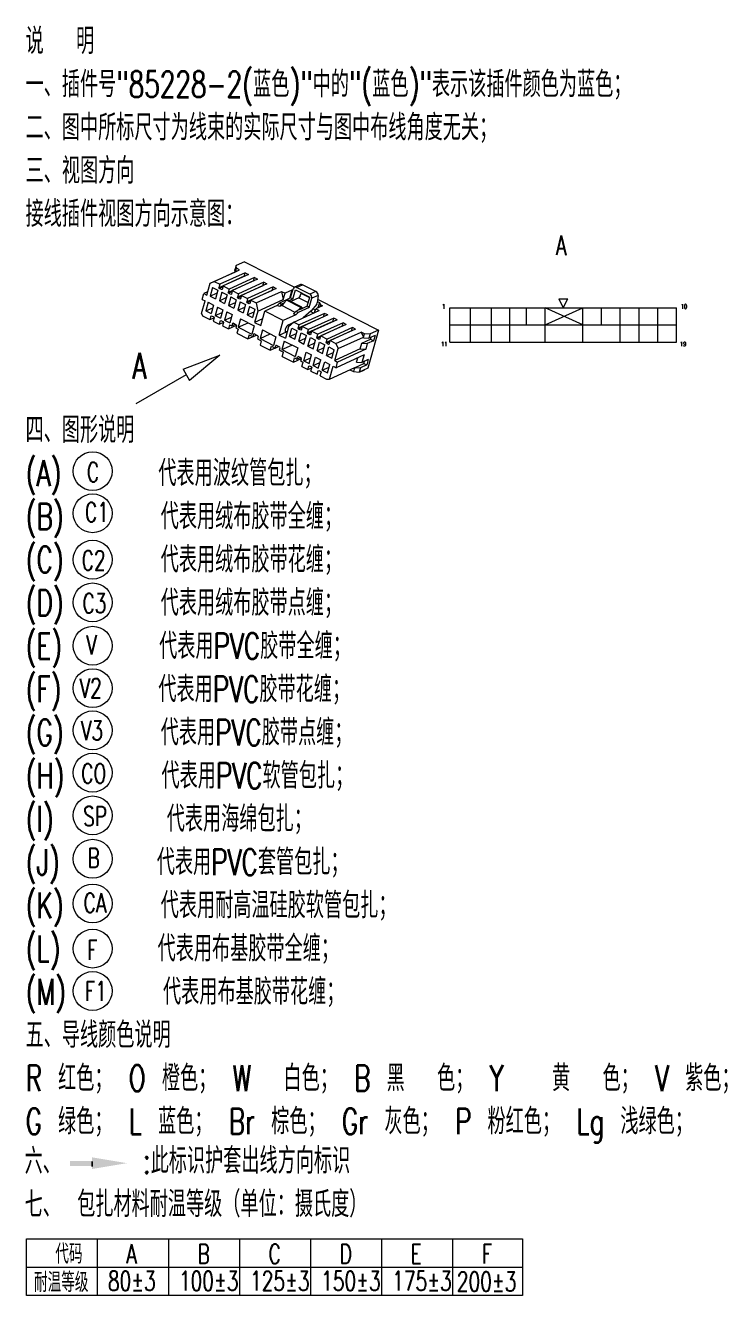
# Model space of a CAD drawing. Header units: millimetres. Extents: x 1089 to 2278, y 102 to 943.
# Drawn here: x 1891 to 1999.4, y 355.5 to 551.5 of the extents above; entities that cross this region are included whole.
import ezdxf

# ---------------------------------------------------------------- set-up
doc = ezdxf.new("R2010")
doc.units = ezdxf.units.MM
doc.layers.add('0Filament', color=7, linetype='Continuous', lineweight=20)
doc.styles.add('HZ', font='TXT', dxfattribs={"width": 0.7, "height": 4, "bigfont": 'HZTXT'})

msp = doc.modelspace()

# ---------------------------------------------------------------- hatches: boundary and pattern name
at = {"layer": '0Filament'}
msp.add_hatch(color=256, dxfattribs=at).paths.add_polyline_path([(1901.323, 376.323), (1897.917, 376.323), (1897.917, 375.547), (1901.323, 375.547)])

# ---------------------------------------------------------------- linework, layer by layer
at = {"layer": '0Filament', "ltscale": 0.214814}
for p, q in [((1919.543, 511.76), (1923.455, 513.536)), ((1920.181, 512.037), (1924.094, 513.812)), ((1926.252, 512.108), (1922.34, 510.332)), ((1927.829, 511.905), (1923.917, 510.129)), ((1928.319, 511.654), (1924.407, 509.879)), ((1926.673, 508.722), (1930.585, 510.497)), ((1932.471, 505.761), (1936.383, 507.537)), ((1938.5, 505.853), (1934.588, 504.077)), ((1938.649, 506.38), (1934.736, 504.604)), ((1939.139, 506.129), (1935.226, 504.354)), ((1940.078, 505.65), (1936.165, 503.874)), ((1938.962, 502.446), (1942.874, 504.222)), ((1937.981, 496.975), (1941.893, 498.75))]:
    msp.add_line(p, q, dxfattribs=at)
at = {"layer": '0Filament', "ltscale": 0.034189}
for p, q in [((1923.572, 514.481), (1923.386, 513.823)), ((1922.549, 505.357), (1922.364, 504.699)), ((1923.856, 504.69), (1923.67, 504.032)), ((1925.57, 503.814), (1925.385, 503.156)), ((1943.215, 503.33), (1943.401, 503.988)), ((1944.231, 503.932), (1944.045, 503.273)), ((1927.448, 502.855), (1927.263, 502.197)), ((1928.814, 501.405), (1929, 502.063)), ((1930.692, 500.445), (1930.878, 501.104)), ((1932.407, 499.57), (1932.593, 500.228)), ((1933.714, 498.903), (1933.899, 499.561)), ((1942.759, 498.71), (1942.574, 498.052))]:
    msp.add_line(p, q, dxfattribs=at)
at = {"layer": '0Filament', "ltscale": 0.014991}
msp.add_line((1923.437, 513.528), (1923.386, 513.823), dxfattribs=at)
at = {"layer": '0Filament', "ltscale": 0.027351}
for p, q in [((1923.455, 513.536), (1923.604, 514.063)), ((1921.059, 511.589), (1920.911, 511.062)), ((1924.823, 512.838), (1924.971, 513.364)), ((1927.681, 511.378), (1927.829, 511.905)), ((1921.549, 511.338), (1921.401, 510.812)), ((1922.978, 510.609), (1922.83, 510.082)), ((1923.917, 510.129), (1923.769, 509.603)), ((1929.11, 510.648), (1929.258, 511.175)), ((1925.346, 509.399), (1925.198, 508.873)), ((1925.836, 509.149), (1925.688, 508.623)), ((1919.674, 506.674), (1919.526, 506.148)), ((1921.103, 505.945), (1920.955, 505.418)), ((1921.593, 505.694), (1921.445, 505.168)), ((1937.071, 506.583), (1937.22, 507.109)), ((1933.159, 504.807), (1933.307, 505.334)), ((1934.588, 504.077), (1934.736, 504.604)), ((1935.078, 503.827), (1935.226, 504.354)), ((1936.017, 503.348), (1936.165, 503.874)), ((1939.929, 505.123), (1940.078, 505.65)), ((1941.358, 504.394), (1941.507, 504.92)), ((1943.216, 503.445), (1943.364, 503.971)), ((1936.507, 503.098), (1936.655, 503.624)), ((1937.446, 502.618), (1937.594, 503.145)), ((1937.936, 502.368), (1938.084, 502.894)), ((1935.122, 498.183), (1935.271, 498.71)), ((1936.061, 497.704), (1936.21, 498.23)), ((1936.551, 497.454), (1936.7, 497.98))]:
    msp.add_line(p, q, dxfattribs=at)
at = {"layer": '0Filament', "ltscale": 0.034777}
for p, q in [((1923.455, 513.536), (1924.094, 513.812)), ((1919.543, 511.76), (1920.181, 512.037))]:
    msp.add_line(p, q, dxfattribs=at)
at = {"layer": '0Filament', "ltscale": 0.071605}
for p, q in [((1924.876, 515.073), (1923.572, 514.481)), ((1945.535, 504.523), (1944.231, 503.932)), ((1943.878, 498.644), (1942.574, 498.052))]:
    msp.add_line(p, q, dxfattribs=at)
at = {"layer": '0Filament', "ltscale": 0.020395}
msp.add_line((1923.64, 514.079), (1923.572, 514.481), dxfattribs=at)
at = {"layer": '0Filament', "ltscale": 0.002009}
for p, q in [((1923.64, 514.079), (1923.604, 514.063)), ((1943.401, 503.988), (1943.364, 503.971))]:
    msp.add_line(p, q, dxfattribs=at)
at = {"layer": '0Filament', "ltscale": 0.027506}
for p, q in [((1924.094, 513.812), (1923.604, 514.063)), ((1924.971, 513.364), (1925.461, 513.114)), ((1926.4, 512.634), (1926.89, 512.384)), ((1927.829, 511.905), (1928.319, 511.654)), ((1929.258, 511.175), (1929.748, 510.925)), ((1937.71, 506.859), (1937.22, 507.109)), ((1939.139, 506.129), (1938.649, 506.38)), ((1941.997, 504.67), (1941.507, 504.92)), ((1943.364, 503.971), (1942.874, 504.222))]:
    msp.add_line(p, q, dxfattribs=at)
at = {"layer": '0Filament', "ltscale": 0.43274}
for p, q in [((1924.876, 515.073), (1932.584, 511.137)), ((1956.574, 502.642), (1956.574, 507.983)), ((1956.574, 507.983), (1991.543, 507.983)), ((1959.723, 502.642), (1959.723, 507.983)), ((1963.001, 502.642), (1963.001, 507.983)), ((1965.83, 502.642), (1965.83, 507.983)), ((1968.401, 505.312), (1968.401, 507.983)), ((1971.294, 502.642), (1971.294, 507.983)), ((1977.08, 505.312), (1971.294, 507.983)), ((1971.294, 505.312), (1977.08, 507.983)), ((1973.366, 509.367), (1974.751, 509.367)), ((1973.366, 509.367), (1974.059, 507.983)), ((1974.059, 507.983), (1974.751, 509.367)), ((1977.08, 502.642), (1977.08, 507.983)), ((1979.972, 505.312), (1979.972, 507.983)), ((1982.865, 502.642), (1982.865, 507.983)), ((1985.758, 502.642), (1985.758, 507.983)), ((1988.651, 502.642), (1988.651, 507.983)), ((1991.543, 502.642), (1991.543, 507.983)), ((1956.574, 505.312), (1991.543, 505.312)), ((1956.574, 502.642), (1991.543, 502.642))]:
    msp.add_line(p, q, dxfattribs=at)
at = {"layer": '0Filament', "ltscale": 0.09573}
msp.add_line((1919.024, 509.918), (1919.543, 511.76), dxfattribs=at)
at = {"layer": '0Filament', "ltscale": 0.049281}
msp.add_line((1920.181, 512.037), (1921.059, 511.589), dxfattribs=at)
at = {"layer": '0Filament', "ltscale": 0.214816}
for p, q in [((1924.823, 512.838), (1920.911, 511.062)), ((1924.971, 513.364), (1921.059, 511.589)), ((1925.461, 513.114), (1921.549, 511.338)), ((1926.4, 512.634), (1922.488, 510.859)), ((1926.89, 512.384), (1922.978, 510.609)), ((1927.681, 511.378), (1923.769, 509.603)), ((1929.11, 510.648), (1925.198, 508.873)), ((1929.258, 511.175), (1925.346, 509.399)), ((1929.748, 510.925), (1925.836, 509.149)), ((1926.925, 507.463), (1930.838, 509.238)), ((1937.071, 506.583), (1933.159, 504.807)), ((1937.22, 507.109), (1933.307, 505.334)), ((1939.929, 505.123), (1936.017, 503.348)), ((1940.568, 505.4), (1936.655, 503.624)), ((1941.358, 504.394), (1937.446, 502.618)), ((1941.507, 504.92), (1937.594, 503.145)), ((1941.997, 504.67), (1938.084, 502.894)), ((1939.304, 501.669), (1943.216, 503.445))]:
    msp.add_line(p, q, dxfattribs=at)
at = {"layer": '0Filament', "ltscale": 0.000609419}
for p, q in [((1924.823, 512.838), (1924.828, 512.826)), ((1941.363, 504.382), (1941.358, 504.394))]:
    msp.add_line(p, q, dxfattribs=at)
at = {"layer": '0Filament', "ltscale": 0.027352}
for p, q in [((1926.252, 512.108), (1926.4, 512.634)), ((1922.488, 510.859), (1922.34, 510.332)), ((1924.407, 509.879), (1924.259, 509.352)), ((1920.164, 506.424), (1920.016, 505.898)), ((1938.5, 505.853), (1938.649, 506.38)), ((1933.649, 504.557), (1933.797, 505.084)), ((1934.632, 498.434), (1934.781, 498.96))]:
    msp.add_line(p, q, dxfattribs=at)
at = {"layer": '0Filament', "ltscale": 0.000608721}
for p, q in [((1926.252, 512.108), (1926.257, 512.097)), ((1937.076, 506.572), (1937.071, 506.583)), ((1938.505, 505.842), (1938.5, 505.853))]:
    msp.add_line(p, q, dxfattribs=at)
at = {"layer": '0Filament', "ltscale": 0.051281}
msp.add_line((1933.512, 511.558), (1932.578, 511.134), dxfattribs=at)
at = {"layer": '0Filament', "ltscale": 0.045585}
for p, q in [((1918.327, 509.269), (1918.575, 510.147)), ((1942.733, 501.619), (1942.98, 502.496)), ((1943.81, 502.44), (1943.563, 501.562)), ((1938.986, 498.72), (1939.233, 499.597))]:
    msp.add_line(p, q, dxfattribs=at)
at = {"layer": '0Filament', "ltscale": 0.032344}
msp.add_line((1919.164, 510.414), (1918.575, 510.147), dxfattribs=at)
at = {"layer": '0Filament', "ltscale": 0.025213}
for p, q in [((1918.575, 510.147), (1919.024, 509.918)), ((1918.327, 509.269), (1918.777, 509.04)), ((1938.537, 498.949), (1938.986, 498.72)), ((1943.275, 499.378), (1943.724, 499.148))]:
    msp.add_line(p, q, dxfattribs=at)
at = {"layer": '0Filament', "ltscale": 0.068379}
for p, q in [((1919.916, 511.093), (1919.545, 509.777)), ((1922.161, 509.947), (1921.79, 508.63)), ((1922.774, 509.634), (1922.403, 508.318)), ((1919.273, 508.812), (1918.902, 507.496)), ((1921.518, 507.665), (1921.147, 506.349)), ((1925.019, 508.487), (1924.648, 507.171)), ((1926.336, 505.205), (1925.965, 503.889)), ((1927.622, 504.548), (1927.251, 503.232)), ((1931.793, 503.522), (1932.164, 504.839)), ((1929.704, 503.485), (1929.333, 502.169)), ((1930.99, 502.828), (1930.619, 501.512)), ((1934.038, 502.376), (1934.409, 503.692)), ((1934.651, 502.063), (1935.022, 503.379)), ((1936.08, 501.333), (1936.451, 502.649)), ((1936.896, 500.916), (1937.267, 502.232)), ((1935.437, 499.052), (1935.808, 500.368)), ((1937.682, 497.905), (1938.053, 499.221))]:
    msp.add_line(p, q, dxfattribs=at)
at = {"layer": '0Filament', "ltscale": 0.058808}
for p, q in [((1919.545, 509.777), (1920.616, 510.263)), ((1920.974, 509.047), (1922.045, 509.533)), ((1923.832, 507.588), (1924.903, 508.074)), ((1920.331, 506.766), (1921.402, 507.252)), ((1921.76, 506.036), (1922.831, 506.522)), ((1925.261, 506.858), (1926.332, 507.344)), ((1931.793, 503.522), (1932.864, 504.008)), ((1936.08, 501.333), (1937.151, 501.819)), ((1936.866, 498.322), (1937.937, 498.808))]:
    msp.add_line(p, q, dxfattribs=at)
at = {"layer": '0Filament', "ltscale": 0.045842}
for p, q in [((1919.545, 509.777), (1920.361, 509.36)), ((1922.774, 509.634), (1923.59, 509.217)), ((1919.273, 508.812), (1920.089, 508.395)), ((1920.331, 506.766), (1921.147, 506.349)), ((1923.832, 507.588), (1924.648, 507.171)), ((1935.808, 500.368), (1936.624, 499.951)), ((1936.866, 498.322), (1937.682, 497.905))]:
    msp.add_line(p, q, dxfattribs=at)
at = {"layer": '0Filament', "ltscale": 0.045844}
for p, q in [((1919.916, 511.093), (1920.732, 510.676)), ((1920.974, 509.047), (1921.79, 508.63)), ((1925.631, 508.175), (1926.448, 507.758)), ((1921.76, 506.036), (1922.576, 505.619)), ((1922.131, 507.352), (1922.947, 506.935)), ((1925.261, 506.858), (1926.077, 506.441)), ((1932.164, 504.839), (1932.98, 504.422)), ((1933.222, 502.793), (1934.038, 502.376)), ((1935.022, 503.379), (1935.838, 502.962)), ((1936.451, 502.649), (1937.267, 502.232)), ((1937.88, 501.92), (1938.696, 501.503)), ((1934.379, 501.098), (1935.195, 500.681)), ((1936.08, 501.333), (1936.896, 500.916)), ((1937.509, 500.603), (1938.325, 500.186)), ((1934.008, 499.781), (1934.825, 499.364))]:
    msp.add_line(p, q, dxfattribs=at)
at = {"layer": '0Filament', "ltscale": 0.068378}
for p, q in [((1920.732, 510.676), (1920.361, 509.36)), ((1921.345, 510.364), (1920.974, 509.047)), ((1920.089, 508.395), (1919.718, 507.079)), ((1920.702, 508.082), (1920.331, 506.766)), ((1923.59, 509.217), (1923.219, 507.901)), ((1924.202, 508.904), (1923.832, 507.588)), ((1925.631, 508.175), (1925.261, 506.858)), ((1926.448, 507.758), (1926.077, 506.441)), ((1922.131, 507.352), (1921.76, 506.036)), ((1922.947, 506.935), (1922.576, 505.619)), ((1924.254, 506.268), (1923.883, 504.952)), ((1932.61, 503.105), (1932.98, 504.422)), ((1933.222, 502.793), (1933.593, 504.109)), ((1933.072, 501.765), (1932.701, 500.448)), ((1935.467, 501.646), (1935.838, 502.962)), ((1937.509, 500.603), (1937.88, 501.92)), ((1934.008, 499.781), (1934.379, 501.098)), ((1934.825, 499.364), (1935.195, 500.681)), ((1936.253, 498.635), (1936.624, 499.951)), ((1938.325, 500.186), (1938.696, 501.503)), ((1936.866, 498.322), (1937.237, 499.638))]:
    msp.add_line(p, q, dxfattribs=at)
at = {"layer": '0Filament', "ltscale": 0.007071}
for p, q in [((1920.968, 510.933), (1920.911, 511.062)), ((1923.826, 509.473), (1923.769, 509.603)), ((1925.255, 508.743), (1925.198, 508.873)), ((1921.536, 505.824), (1921.593, 505.694)), ((1923.611, 505.23), (1923.554, 505.36)), ((1933.216, 504.678), (1933.159, 504.807)), ((1934.645, 503.948), (1934.588, 504.077)), ((1926.959, 503.52), (1926.902, 503.65)), ((1930.388, 501.769), (1930.331, 501.899)), ((1936.074, 503.218), (1936.017, 503.348)), ((1937.503, 502.489), (1937.446, 502.618)), ((1935.214, 498.839), (1935.271, 498.71))]:
    msp.add_line(p, q, dxfattribs=at)
at = {"layer": '0Filament', "ltscale": 0.029403}
for p, q in [((1921.503, 511.176), (1920.968, 510.933)), ((1925.79, 508.986), (1925.255, 508.743))]:
    msp.add_line(p, q, dxfattribs=at)
at = {"layer": '0Filament', "ltscale": 0.018336}
for p, q in [((1921.294, 510.766), (1920.968, 510.933)), ((1925.581, 508.577), (1925.255, 508.743)), ((1930.586, 508.535), (1930.259, 508.702)), ((1932.307, 509.317), (1931.981, 509.483))]:
    msp.add_line(p, q, dxfattribs=at)
at = {"layer": '0Filament', "ltscale": 0.005882}
for p, q in [((1921.401, 510.814), (1921.294, 510.766)), ((1924.259, 509.355), (1924.152, 509.306)), ((1936.508, 503.1), (1936.401, 503.051))]:
    msp.add_line(p, q, dxfattribs=at)
at = {"layer": '0Filament', "ltscale": 0.005796}
for p, q in [((1921.401, 510.812), (1921.294, 510.766)), ((1922.83, 510.082), (1922.723, 510.036)), ((1924.259, 509.352), (1924.152, 509.306)), ((1925.688, 508.623), (1925.581, 508.577)), ((1919.674, 506.674), (1919.781, 506.72)), ((1921.103, 505.945), (1921.21, 505.991)), ((1923.105, 505.589), (1922.998, 505.543)), ((1926.371, 503.921), (1926.265, 503.875)), ((1933.649, 504.557), (1933.543, 504.511)), ((1935.078, 503.827), (1934.972, 503.781)), ((1929.801, 502.17), (1929.694, 502.124)), ((1936.507, 503.098), (1936.401, 503.051)), ((1933.148, 500.46), (1933.042, 500.414)), ((1934.781, 498.96), (1934.887, 499.006)), ((1936.21, 498.23), (1936.316, 498.276))]:
    msp.add_line(p, q, dxfattribs=at)
at = {"layer": '0Filament', "ltscale": 0.045843}
for p, q in [((1921.345, 510.364), (1922.161, 509.947)), ((1920.702, 508.082), (1921.518, 507.665)), ((1922.403, 508.318), (1923.219, 507.901)), ((1924.202, 508.904), (1925.019, 508.487)), ((1918.902, 507.496), (1919.718, 507.079)), ((1933.593, 504.109), (1934.409, 503.692)), ((1931.793, 503.522), (1932.61, 503.105)), ((1934.651, 502.063), (1935.467, 501.646)), ((1935.437, 499.052), (1936.253, 498.635)), ((1937.237, 499.638), (1938.053, 499.221))]:
    msp.add_line(p, q, dxfattribs=at)
at = {"layer": '0Filament', "ltscale": 0.052719}
for p, q in [((1921.549, 511.338), (1922.488, 510.859)), ((1924.407, 509.879), (1925.346, 509.399)), ((1926.425, 505.686), (1927.364, 505.207)), ((1935.226, 504.354), (1936.165, 503.874)), ((1936.655, 503.624), (1937.594, 503.145)), ((1935.122, 498.183), (1936.061, 497.704)), ((1936.551, 497.454), (1937.49, 496.974))]:
    msp.add_line(p, q, dxfattribs=at)
at = {"layer": '0Filament', "ltscale": 0.00707}
for p, q in [((1922.397, 510.203), (1922.34, 510.332)), ((1920.107, 506.554), (1920.164, 506.424)), ((1933.654, 500.101), (1933.598, 500.231)), ((1936.643, 498.11), (1936.7, 497.98))]:
    msp.add_line(p, q, dxfattribs=at)
at = {"layer": '0Filament', "ltscale": 0.029405}
for p, q in [((1922.932, 510.446), (1922.397, 510.203)), ((1924.361, 509.716), (1923.826, 509.473)), ((1933.752, 504.921), (1933.216, 504.678)), ((1935.181, 504.191), (1934.645, 503.948)), ((1936.609, 503.461), (1936.074, 503.218)), ((1938.038, 502.732), (1937.503, 502.489))]:
    msp.add_line(p, q, dxfattribs=at)
at = {"layer": '0Filament', "ltscale": 0.018338}
for p, q in [((1922.723, 510.036), (1922.397, 510.203)), ((1924.152, 509.306), (1923.826, 509.473)), ((1930.241, 508.149), (1929.914, 508.316)), ((1934.839, 508.024), (1934.512, 508.191)), ((1936.569, 508.448), (1936.895, 508.281)), ((1919.781, 506.72), (1920.107, 506.554)), ((1921.21, 505.991), (1921.536, 505.824)), ((1932.772, 506.856), (1932.446, 507.023)), ((1933.117, 507.243), (1932.791, 507.41)), ((1933.543, 504.511), (1933.216, 504.678)), ((1934.972, 503.781), (1934.645, 503.948)), ((1936.401, 503.051), (1936.074, 503.218)), ((1937.83, 502.322), (1937.503, 502.489)), ((1934.887, 499.006), (1935.214, 498.839)), ((1936.316, 498.276), (1936.643, 498.11))]:
    msp.add_line(p, q, dxfattribs=at)
at = {"layer": '0Filament', "ltscale": 0.00588}
for p, q in [((1922.83, 510.085), (1922.723, 510.036)), ((1933.65, 504.56), (1933.543, 504.511)), ((1935.079, 503.83), (1934.972, 503.781)), ((1937.937, 502.37), (1937.83, 502.322))]:
    msp.add_line(p, q, dxfattribs=at)
at = {"layer": '0Filament', "ltscale": 0.052721}
for p, q in [((1922.978, 510.609), (1923.917, 510.129)), ((1930.222, 503.747), (1931.161, 503.268)), ((1933.797, 505.084), (1934.736, 504.604))]:
    msp.add_line(p, q, dxfattribs=at)
at = {"layer": '0Filament', "ltscale": 0.000608106}
for p, q in [((1927.681, 511.378), (1927.686, 511.367)), ((1939.934, 505.112), (1939.929, 505.123))]:
    msp.add_line(p, q, dxfattribs=at)
at = {"layer": '0Filament', "ltscale": 0.000608805}
msp.add_line((1929.11, 510.648), (1929.115, 510.637), dxfattribs=at)
at = {"layer": '0Filament', "ltscale": 0.064202}
for p, q in [((1930.585, 510.497), (1930.838, 509.238)), ((1926.673, 508.722), (1926.925, 507.463))]:
    msp.add_line(p, q, dxfattribs=at)
at = {"layer": '0Filament', "ltscale": 0.029798}
for p, q in [((1930.585, 510.497), (1931.116, 510.226)), ((1935.852, 507.808), (1936.383, 507.537)), ((1926.902, 503.65), (1926.371, 503.921)), ((1930.331, 501.899), (1929.801, 502.17))]:
    msp.add_line(p, q, dxfattribs=at)
at = {"layer": '0Filament', "ltscale": 0.051322}
msp.add_line((1930.838, 509.238), (1931.116, 510.226), dxfattribs=at)
at = {"layer": '0Filament', "ltscale": 0.057285}
for p, q in [((1932.159, 510.7), (1931.116, 510.226)), ((1936.895, 508.281), (1935.852, 507.808))]:
    msp.add_line(p, q, dxfattribs=at)
at = {"layer": '0Filament', "ltscale": 0.067625}
msp.add_line((1932.159, 510.7), (1931.792, 509.398), dxfattribs=at)
at = {"layer": '0Filament', "ltscale": 0.072937}
for p, q in [((1931.981, 509.483), (1932.376, 510.888)), ((1934.839, 508.024), (1935.234, 509.428))]:
    msp.add_line(p, q, dxfattribs=at)
at = {"layer": '0Filament', "ltscale": 0.008064}
msp.add_line((1932.159, 510.7), (1932.303, 510.626), dxfattribs=at)
at = {"layer": '0Filament', "ltscale": 0.074706}
for p, q in [((1932.307, 509.317), (1932.713, 510.755)), ((1934.512, 508.191), (1934.917, 509.629))]:
    msp.add_line(p, q, dxfattribs=at)
at = {"layer": '0Filament', "ltscale": 0.123776}
for p, q in [((1932.713, 510.755), (1934.917, 509.629)), ((1933.555, 508.024), (1931.351, 509.15)), ((1933.686, 508.084), (1931.481, 509.21))]:
    msp.add_line(p, q, dxfattribs=at)
at = {"layer": '0Filament', "ltscale": 0.050123}
for p, q in [((1932.908, 511.118), (1933.821, 511.532)), ((1935.863, 510.49), (1934.95, 510.075))]:
    msp.add_line(p, q, dxfattribs=at)
at = {"layer": '0Filament', "ltscale": 0.114608}
for p, q in [((1934.95, 510.075), (1932.908, 511.118)), ((1935.863, 510.49), (1933.821, 511.532))]:
    msp.add_line(p, q, dxfattribs=at)
at = {"layer": '0Filament', "ltscale": 0.019928}
msp.add_line((1933.47, 509.811), (1933.22, 509.501), dxfattribs=at)
at = {"layer": '0Filament', "ltscale": 0.01214}
for p, q in [((1933.47, 509.811), (1933.536, 510.045)), ((1936.002, 508.518), (1936.067, 508.752))]:
    msp.add_line(p, q, dxfattribs=at)
at = {"layer": '0Filament', "ltscale": 0.013681}
msp.add_line((1933.572, 510.316), (1933.536, 510.045), dxfattribs=at)
at = {"layer": '0Filament', "ltscale": 0.074931}
msp.add_line((1933.561, 510.235), (1934.896, 509.554), dxfattribs=at)
at = {"layer": '0Filament', "ltscale": 0.053937}
msp.add_line((1936.217, 509.874), (1935.234, 509.428), dxfattribs=at)
at = {"layer": '0Filament', "ltscale": 0.056592}
msp.add_line((1936.217, 509.874), (1936.067, 508.752), dxfattribs=at)
at = {"layer": '0Filament', "ltscale": 0.102568}
msp.add_line((1918.22, 507.066), (1918.777, 509.04), dxfattribs=at)
at = {"layer": '0Filament', "ltscale": 0.05881}
for p, q in [((1918.902, 507.496), (1919.973, 507.982)), ((1922.403, 508.318), (1923.474, 508.804)), ((1933.222, 502.793), (1934.293, 503.279)), ((1934.651, 502.063), (1935.722, 502.549)), ((1934.008, 499.781), (1935.079, 500.267)), ((1937.509, 500.603), (1938.58, 501.09)), ((1935.437, 499.052), (1936.508, 499.538))]:
    msp.add_line(p, q, dxfattribs=at)
at = {"layer": '0Filament', "ltscale": 0.005881}
msp.add_line((1925.688, 508.625), (1925.581, 508.577), dxfattribs=at)
at = {"layer": '0Filament', "ltscale": 0.04699}
msp.add_line((1925.836, 509.149), (1926.673, 508.722), dxfattribs=at)
at = {"layer": '0Filament', "ltscale": 0.105414}
for p, q in [((1929.914, 508.316), (1927.994, 507.445)), ((1932.772, 506.856), (1930.852, 505.985))]:
    msp.add_line(p, q, dxfattribs=at)
at = {"layer": '0Filament', "ltscale": 0.025904}
for p, q in [((1930.259, 508.702), (1929.914, 508.316)), ((1930.948, 508.7), (1930.603, 508.313))]:
    msp.add_line(p, q, dxfattribs=at)
at = {"layer": '0Filament', "ltscale": 0.025903}
for p, q in [((1930.586, 508.535), (1930.241, 508.149)), ((1932.791, 507.41), (1932.446, 507.023)), ((1933.117, 507.243), (1932.772, 506.856))]:
    msp.add_line(p, q, dxfattribs=at)
at = {"layer": '0Filament', "ltscale": 0.01987}
msp.add_line((1930.603, 508.313), (1930.241, 508.149), dxfattribs=at)
at = {"layer": '0Filament', "ltscale": 0.094519}
for p, q in [((1931.981, 509.483), (1930.259, 508.702)), ((1934.839, 508.024), (1933.117, 507.243))]:
    msp.add_line(p, q, dxfattribs=at)
at = {"layer": '0Filament', "ltscale": 0.019872}
for p, q in [((1930.948, 508.7), (1930.586, 508.535)), ((1933.153, 507.574), (1932.791, 507.41))]:
    msp.add_line(p, q, dxfattribs=at)
at = {"layer": '0Filament', "ltscale": 0.115485}
msp.add_line((1932.66, 507.263), (1930.603, 508.313), dxfattribs=at)
at = {"layer": '0Filament', "ltscale": 0.030221}
for p, q in [((1931.351, 509.15), (1930.948, 508.7)), ((1933.555, 508.024), (1933.153, 507.574))]:
    msp.add_line(p, q, dxfattribs=at)
at = {"layer": '0Filament', "ltscale": 0.00716}
for p, q in [((1931.481, 509.21), (1931.351, 509.15)), ((1933.686, 508.084), (1933.555, 508.024))]:
    msp.add_line(p, q, dxfattribs=at)
at = {"layer": '0Filament', "ltscale": 0.030122}
msp.add_line((1932.307, 509.317), (1931.759, 509.068), dxfattribs=at)
at = {"layer": '0Filament', "ltscale": 0.067138}
msp.add_line((1933.22, 509.501), (1931.997, 508.946), dxfattribs=at)
at = {"layer": '0Filament', "ltscale": 0.023647}
msp.add_line((1933.583, 507.769), (1933.153, 507.574), dxfattribs=at)
at = {"layer": '0Filament', "ltscale": 0.081558}
msp.add_line((1933.22, 509.501), (1934.672, 508.759), dxfattribs=at)
at = {"layer": '0Filament', "ltscale": 0.051}
msp.add_line((1934.512, 508.191), (1933.583, 507.769), dxfattribs=at)
at = {"layer": '0Filament', "ltscale": 0.016533}
msp.add_line((1933.686, 508.084), (1933.583, 507.769), dxfattribs=at)
at = {"layer": '0Filament', "ltscale": 0.066593}
msp.add_line((1936.002, 508.518), (1935.164, 507.483), dxfattribs=at)
at = {"layer": '0Filament', "ltscale": 0.021432}
msp.add_line((1935.791, 507.591), (1935.409, 507.786), dxfattribs=at)
at = {"layer": '0Filament', "ltscale": 0.030493}
msp.add_line((1935.687, 507.221), (1935.852, 507.808), dxfattribs=at)
at = {"layer": '0Filament', "ltscale": 0.018434}
msp.add_line((1936.093, 508.943), (1936.421, 508.775), dxfattribs=at)
at = {"layer": '0Filament'}
for p, q in [((1936.143, 509.319), (1945.535, 504.523)), ((1915.379, 498.498), (1921.076, 500.632)), ((1921.076, 500.632), (1916.379, 496.766)), ((1915.379, 498.498), (1916.379, 496.766)), ((1891.218, 355.543), (1891.218, 364.311)), ((1891.218, 364.311), (1967.755, 364.311)), ((1902.188, 355.543), (1902.188, 364.311)), ((1913.158, 355.543), (1913.158, 364.311)), ((1924.128, 355.543), (1924.128, 364.311)), ((1935.098, 355.543), (1935.098, 364.311)), ((1946.067, 355.543), (1946.067, 364.311)), ((1957.037, 355.543), (1957.037, 364.311)), ((1967.755, 364.311), (1967.755, 355.543)), ((1891.218, 359.927), (1967.755, 359.927)), ((1967.755, 355.543), (1891.218, 355.543))]:
    msp.add_line(p, q, dxfattribs=at)
at = {"layer": '0Filament', "ltscale": 0.042221}
msp.add_line((1936.421, 508.775), (1936.192, 507.962), dxfattribs=at)
at = {"layer": '0Filament', "ltscale": 0.017929}
msp.add_line((1936.421, 508.775), (1936.569, 508.448), dxfattribs=at)
at = {"layer": '0Filament', "ltscale": 0.018765}
msp.add_line((1936.569, 508.448), (1936.467, 508.087), dxfattribs=at)
at = {"layer": '0Filament', "ltscale": 0.017676}
msp.add_line((1918.22, 507.066), (1918.362, 506.742), dxfattribs=at)
at = {"layer": '0Filament', "ltscale": 0.065326}
msp.add_line((1918.362, 506.742), (1919.526, 506.148), dxfattribs=at)
at = {"layer": '0Filament', "ltscale": 0.034779}
for p, q in [((1919.526, 506.148), (1920.159, 506.435)), ((1920.955, 505.418), (1921.588, 505.706)), ((1934.632, 498.434), (1935.266, 498.721)), ((1937.49, 496.974), (1937.981, 496.975))]:
    msp.add_line(p, q, dxfattribs=at)
at = {"layer": '0Filament', "ltscale": 0.05272}
msp.add_line((1920.016, 505.898), (1920.955, 505.418), dxfattribs=at)
at = {"layer": '0Filament', "ltscale": 0.116899}
for p, q in [((1924.254, 506.268), (1926.336, 505.205)), ((1930.619, 501.512), (1932.701, 500.448))]:
    msp.add_line(p, q, dxfattribs=at)
at = {"layer": '0Filament', "ltscale": 0.092272}
msp.add_line((1926.925, 507.463), (1926.425, 505.686), dxfattribs=at)
at = {"layer": '0Filament', "ltscale": 0.067629}
msp.add_line((1927.657, 506.245), (1926.425, 505.686), dxfattribs=at)
at = {"layer": '0Filament', "ltscale": 0.116243}
msp.add_line((1927.364, 505.207), (1927.994, 507.445), dxfattribs=at)
at = {"layer": '0Filament', "ltscale": 0.160451}
msp.add_line((1930.852, 505.985), (1927.994, 507.445), dxfattribs=at)
at = {"layer": '0Filament', "ltscale": 0.116244}
msp.add_line((1930.222, 503.747), (1930.852, 505.985), dxfattribs=at)
at = {"layer": '0Filament', "ltscale": 0.04101}
msp.add_line((1931.639, 505.347), (1932.386, 505.686), dxfattribs=at)
at = {"layer": '0Filament', "ltscale": 0.054054}
msp.add_line((1932.471, 505.761), (1931.661, 505.044), dxfattribs=at)
at = {"layer": '0Filament', "ltscale": 0.046988}
msp.add_line((1932.471, 505.761), (1933.307, 505.334), dxfattribs=at)
at = {"layer": '0Filament', "ltscale": 0.214815}
msp.add_line((1937.71, 506.859), (1933.797, 505.084), dxfattribs=at)
at = {"layer": '0Filament', "ltscale": 0.082202}
msp.add_line((1935.164, 507.483), (1933.913, 506.416), dxfattribs=at)
at = {"layer": '0Filament', "ltscale": 0.026143}
msp.add_line((1935.504, 507.138), (1935.038, 507.376), dxfattribs=at)
at = {"layer": '0Filament', "ltscale": 0.051573}
for p, q in [((1921.445, 505.168), (1922.364, 504.699)), ((1933.714, 498.903), (1934.632, 498.434))]:
    msp.add_line(p, q, dxfattribs=at)
at = {"layer": '0Filament', "ltscale": 0.067787}
msp.add_line((1922.364, 504.699), (1923.598, 505.259), dxfattribs=at)
at = {"layer": '0Filament', "ltscale": 0.019484}
for p, q in [((1922.549, 505.357), (1922.896, 505.18)), ((1923.508, 504.867), (1923.856, 504.69)), ((1932.593, 500.228), (1932.94, 500.051)), ((1933.552, 499.738), (1933.899, 499.561))]:
    msp.add_line(p, q, dxfattribs=at)
at = {"layer": '0Filament', "ltscale": 0.018866}
for p, q in [((1922.998, 505.543), (1922.896, 505.18)), ((1932.94, 500.051), (1933.042, 500.414))]:
    msp.add_line(p, q, dxfattribs=at)
at = {"layer": '0Filament', "ltscale": 0.029366}
for p, q in [((1922.896, 505.18), (1923.431, 505.422)), ((1926.162, 503.512), (1926.697, 503.754)), ((1929.592, 501.76), (1930.127, 502.003)), ((1932.94, 500.051), (1933.474, 500.293))]:
    msp.add_line(p, q, dxfattribs=at)
at = {"layer": '0Filament', "ltscale": 0.025215}
for p, q in [((1923.554, 505.36), (1923.105, 505.589)), ((1944.326, 503.107), (1944.775, 502.878)), ((1933.598, 500.231), (1933.148, 500.46))]:
    msp.add_line(p, q, dxfattribs=at)
at = {"layer": '0Filament', "ltscale": 0.018868}
for p, q in [((1923.611, 505.23), (1923.508, 504.867)), ((1929.592, 501.76), (1929.694, 502.124)), ((1933.552, 499.738), (1933.654, 500.101))]:
    msp.add_line(p, q, dxfattribs=at)
at = {"layer": '0Filament', "ltscale": 0.09627}
for p, q in [((1923.67, 504.032), (1925.385, 503.156)), ((1930.692, 500.445), (1932.407, 499.57))]:
    msp.add_line(p, q, dxfattribs=at)
at = {"layer": '0Filament', "ltscale": 0.085718}
for p, q in [((1923.883, 504.952), (1925.444, 505.66)), ((1927.251, 503.232), (1928.812, 503.94))]:
    msp.add_line(p, q, dxfattribs=at)
at = {"layer": '0Filament', "ltscale": 0.1169}
for p, q in [((1923.883, 504.952), (1925.965, 503.889)), ((1927.622, 504.548), (1929.704, 503.485)), ((1927.251, 503.232), (1929.333, 502.169)), ((1930.99, 502.828), (1933.072, 501.765))]:
    msp.add_line(p, q, dxfattribs=at)
at = {"layer": '0Filament', "ltscale": 0.072225}
for p, q in [((1925.385, 503.156), (1926.7, 503.753)), ((1928.814, 501.405), (1930.13, 502.002))]:
    msp.add_line(p, q, dxfattribs=at)
at = {"layer": '0Filament', "ltscale": 0.033237}
for p, q in [((1925.57, 503.814), (1926.162, 503.512)), ((1926.856, 503.157), (1927.448, 502.855)), ((1929, 502.063), (1929.592, 501.76)), ((1930.286, 501.406), (1930.878, 501.104))]:
    msp.add_line(p, q, dxfattribs=at)
at = {"layer": '0Filament', "ltscale": 0.018867}
for p, q in [((1926.265, 503.875), (1926.162, 503.512)), ((1926.959, 503.52), (1926.856, 503.157)), ((1930.286, 501.406), (1930.388, 501.769))]:
    msp.add_line(p, q, dxfattribs=at)
at = {"layer": '0Filament', "ltscale": 0.060866}
msp.add_line((1930.222, 503.747), (1931.33, 504.251), dxfattribs=at)
at = {"layer": '0Filament', "ltscale": 0.011182}
msp.add_line((1931.33, 504.251), (1931.131, 504.352), dxfattribs=at)
at = {"layer": '0Filament', "ltscale": 0.092273}
msp.add_line((1931.661, 505.044), (1931.161, 503.268), dxfattribs=at)
at = {"layer": '0Filament', "ltscale": 0.027507}
msp.add_line((1940.568, 505.4), (1940.078, 505.65), dxfattribs=at)
at = {"layer": '0Filament', "ltscale": 0.042426}
msp.add_line((1942.874, 504.222), (1943.216, 503.445), dxfattribs=at)
at = {"layer": '0Filament', "ltscale": 0.041588}
for p, q in [((1943.401, 503.988), (1944.231, 503.932)), ((1942.98, 502.496), (1943.81, 502.44)), ((1943.215, 503.33), (1944.045, 503.273)), ((1942.733, 501.619), (1943.563, 501.562)), ((1941.93, 498.767), (1942.759, 498.71)), ((1942.164, 499.6), (1942.994, 499.544))]:
    msp.add_line(p, q, dxfattribs=at)
at = {"layer": '0Filament', "ltscale": 0.305424}
msp.add_line((1945.535, 504.523), (1943.878, 498.644), dxfattribs=at)
at = {"layer": '0Filament', "ltscale": 0.052987}
for p, q in [((1945.01, 503.711), (1944.045, 503.273)), ((1943.959, 499.982), (1942.994, 499.544)), ((1943.724, 499.148), (1942.759, 498.71))]:
    msp.add_line(p, q, dxfattribs=at)
at = {"layer": '0Filament', "ltscale": 0.043305}
msp.add_line((1945.01, 503.711), (1944.775, 502.878), dxfattribs=at)
at = {"layer": '0Filament', "ltscale": 0.0871}
msp.add_line((1927.263, 502.197), (1928.814, 501.405), dxfattribs=at)
at = {"layer": '0Filament', "ltscale": 0.085717}
msp.add_line((1930.619, 501.512), (1932.18, 502.22), dxfattribs=at)
at = {"layer": '0Filament', "ltscale": 0.005795}
msp.add_line((1937.936, 502.368), (1937.83, 502.322), dxfattribs=at)
at = {"layer": '0Filament', "ltscale": 0.049282}
msp.add_line((1938.084, 502.894), (1938.962, 502.446), dxfattribs=at)
at = {"layer": '0Filament', "ltscale": 0.042425}
msp.add_line((1938.962, 502.446), (1939.304, 501.669), dxfattribs=at)
at = {"layer": '0Filament', "ltscale": 0.073893}
for p, q in [((1942.98, 502.496), (1944.326, 503.107)), ((1941.93, 498.767), (1943.275, 499.378))]:
    msp.add_line(p, q, dxfattribs=at)
at = {"layer": '0Filament', "ltscale": 0.052988}
msp.add_line((1944.775, 502.878), (1943.81, 502.44), dxfattribs=at)
at = {"layer": '0Filament', "ltscale": 0.017504}
for p, q in [((1944.326, 503.107), (1944.421, 503.444)), ((1943.275, 499.378), (1943.37, 499.714))]:
    msp.add_line(p, q, dxfattribs=at)
at = {"layer": '0Filament', "ltscale": 0.067786}
msp.add_line((1932.407, 499.57), (1933.642, 500.13), dxfattribs=at)
at = {"layer": '0Filament', "ltscale": 0.095729}
msp.add_line((1938.784, 499.827), (1939.304, 501.669), dxfattribs=at)
at = {"layer": '0Filament', "ltscale": 0.216823}
msp.add_line((1942.733, 501.619), (1938.784, 499.827), dxfattribs=at)
at = {"layer": '0Filament', "ltscale": 0.025214}
msp.add_line((1938.784, 499.827), (1939.233, 499.597), dxfattribs=at)
at = {"layer": '0Filament', "ltscale": 0.237729}
for p, q in [((1943.316, 500.685), (1938.986, 498.72)), ((1943.563, 501.562), (1939.233, 499.597))]:
    msp.add_line(p, q, dxfattribs=at)
at = {"layer": '0Filament', "ltscale": 0.033459}
msp.add_line((1942.164, 499.6), (1942.346, 500.245), dxfattribs=at)
at = {"layer": '0Filament', "ltscale": 0.059261}
msp.add_line((1943.316, 500.685), (1942.994, 499.544), dxfattribs=at)
at = {"layer": '0Filament', "ltscale": 0.043307}
msp.add_line((1943.959, 499.982), (1943.724, 499.148), dxfattribs=at)
at = {"layer": '0Filament', "ltscale": 0.102567}
msp.add_line((1937.981, 496.975), (1938.537, 498.949), dxfattribs=at)
at = {"layer": '0Filament', "ltscale": 0.030987}
msp.add_line((1941.112, 498.396), (1941.664, 498.114), dxfattribs=at)
at = {"layer": '0Filament', "ltscale": 0.022794}
msp.add_line((1941.788, 498.553), (1941.664, 498.114), dxfattribs=at)
at = {"layer": '0Filament', "ltscale": 0.045584}
msp.add_line((1941.664, 498.114), (1942.574, 498.052), dxfattribs=at)
at = {"layer": '0Filament', "ltscale": 0.002423}
msp.add_line((1941.788, 498.553), (1941.831, 498.531), dxfattribs=at)
at = {"layer": '0Filament', "ltscale": 0.002548}
msp.add_line((1941.817, 498.551), (1941.868, 498.547), dxfattribs=at)
at = {"layer": '0Filament', "ltscale": 0.011396}
msp.add_line((1941.831, 498.531), (1941.893, 498.75), dxfattribs=at)
at = {"layer": '0Filament', "ltscale": 0.011397}
msp.add_line((1941.868, 498.547), (1941.93, 498.767), dxfattribs=at)
at = {"layer": '0Filament', "ltscale": 0.003742}
msp.add_line((1942.746, 498.066), (1942.68, 498.1), dxfattribs=at)
at = {"layer": '0Filament', "ltscale": 0.003153}
msp.add_line((1942.746, 498.066), (1942.744, 498.129), dxfattribs=at)
at = {"layer": '0Filament', "ltscale": 0.028643}
msp.add_line((1943.268, 498.303), (1942.746, 498.066), dxfattribs=at)
at = {"layer": '0Filament', "ltscale": 0.003828}
msp.add_line((1943.289, 498.377), (1943.268, 498.303), dxfattribs=at)
at = {"layer": '0Filament'}
msp.add_lwpolyline([(1915.879, 497.632), (1908.08, 493.129)], dxfattribs=at)
msp.add_lwpolyline([(1901.323, 376.231), (1901.323, 376.231), (1901.323, 375.489), (1901.323, 375.489)], close=True, dxfattribs=at)
for centre in [(1901.417, 482.762), (1901.417, 476.262), (1901.417, 469.106), (1901.417, 462.508), (1901.417, 455.818), (1901.417, 449.273), (1901.417, 442.766), (1901.417, 436.236), (1901.417, 429.638), (1901.417, 422.947), (1901.417, 416.053), (1901.417, 409.088), (1901.417, 402.547)]:
    msp.add_circle(centre, 3, dxfattribs=at)
for centre, major_axis, ratio, start_param, end_param in [((1933.767, 511.125), (0.299, -0.408), 0.694756, 2.1970532, 2.9968569), ((1932.785, 510.679), (0.207, -0.455), 0.8196667, 3.1416659, 3.9126444), ((1932.785, 510.679), (0.207, -0.455), 0.8196667, 2.3418481, 3.1416659), ((1934.826, 509.637), (0.207, -0.455), 0.8196667, 0.7710518, 2.3418481), ((1935.808, 510.082), (0.299, -0.408), 0.694756, 0.6262568, 2.1970532), ((1931.485, 504.799), (-0.284, -0.557), 0.3992069, 3.6062114, 6.2831068), ((1931.485, 504.799), (-0.284, -0.557), 0.3992069, 6.2831068, 6.7478042)]:
    msp.add_ellipse(centre, major_axis=major_axis, ratio=ratio, start_param=start_param, end_param=end_param, dxfattribs=at)
msp.add_solid([(1901.323, 376.88), (1906.723, 375.98), (1901.323, 375.08)], dxfattribs=at)

# ---------------------------------------------------------------- texts
at = {"layer": '0Filament', "ltscale": 0.43274, "style": 'HZ', "width": 0.67}
for s, height, p in [('1', 0.702, (1955.347, 507.8)), ('10', 0.7024, (1992.209, 507.8)), ('11', 0.7024, (1955.195, 502.026)), ('19', 0.7024, (1992.058, 502.026))]:
    msp.add_text(s, height=height, dxfattribs=at).set_placement(p)
at = {"layer": '0Filament', "style": 'HZ', "width": 0.7}
for s, p in [('六、', (1890.914, 374.279)), (':此标识护套出线方向标识', (1909.173, 374.362)), ('七、', (1890.914, 367.582)), ('包扎材料耐温等级（单位：摄氏度）', (1899.03, 367.665))]:
    msp.add_text(s, height=4, dxfattribs=at).set_placement(p)
at = {"layer": '0Filament', "attachment_point": 1, "style": 'HZ'}
for s, insert, char_height, width in [('说  明\\P一、插件号"85228-2(蓝色)"中的"(蓝色)"表示该插件颜色为蓝色；\\P二、图中所标尺寸为线束的实际尺寸与图中布线角度无关；\\P三、视图方向\\P接线插件视图方向示意图：\\P\\P\\P\\P\\P四、图形说明\\P(A)      代表用波纹管包扎；\\P(B)      代表用绒布胶带全缠；\\P(C)      代表用绒布胶带花缠；\\P(D)      代表用绒布胶带点缠；\\P(E)      代表用PVC胶带全缠；\\P(F)      代表用PVC胶带花缠；\\P(G)      代表用PVC胶带点缠；\\P(H)      代表用PVC软管包扎；\\P(I)       代表用海绵包扎；\\P(J)      代表用PVC套管包扎；\\P(K)      代表用耐高温硅胶软管包扎；\\P(L)      代表用布基胶带全缠；\\P(M)      代表用布基胶带花缠；\\P五、导线颜色说明\\PR 红色； O 橙色； W  白色； B 黑  色； Y   黄  色； V 紫色；\\PG 绿色； L 蓝色； Br 棕色； Gr 灰色； P 粉红色； Lg 浅绿色； ', (1891.064, 551.127), 4, 295.9853), ('A ', (1972.938, 519.101), 3, 150), ('A', (1907.559, 501.024), 4, 18.7219), ('C', (1900.516, 484.109), 3, 150), ('C1', (1900.228, 477.926), 3, 150), ('C2', (1899.731, 470.483), 3, 150), ('C3', (1899.844, 463.873), 3, 150), ('V', (1900.456, 457.45), 3, 150), ('V2', (1899.412, 450.783), 3, 150), ('V3', (1899.603, 444.244), 3, 150), ('CO', (1899.656, 437.6), 3, 150), ('SP', (1899.942, 431.011), 3, 150), ('B', (1900.617, 424.576), 3, 150), ('CA', (1900.01, 417.65), 3, 150), ('F', (1900.559, 410.365), 3, 150), ('F1', (1900.19, 404.027), 3, 150), ('代码', (1895.657, 363.476), 3, 18.7219), ('A', (1906.627, 363.476), 3, 18.7219), ('B', (1917.597, 363.476), 3, 18.7219), ('C', (1928.567, 363.476), 3, 18.7219), ('D', (1939.537, 363.476), 3, 18.7219), ('E', (1950.507, 363.476), 3, 18.7219), ('F', (1961.477, 363.476), 3, 18.7219), ('耐温等级', (1892.368, 359.092), 3, 18.7219), ('80±3', (1903.776, 359.311), 3, 18.7219), ('100±3', (1914.746, 359.311), 3, 18.7219), ('125±3', (1925.716, 359.311), 3, 18.7219), ('150±3', (1936.686, 359.311), 3, 18.7219), ('175±3', (1947.656, 359.311), 3, 18.7219), ('200±3', (1957.639, 359.202), 3, 18.7219)]:
    msp.add_mtext(s, dxfattribs=dict(at, insert=insert, char_height=char_height, width=width))

doc.saveas('drawing.dxf')
